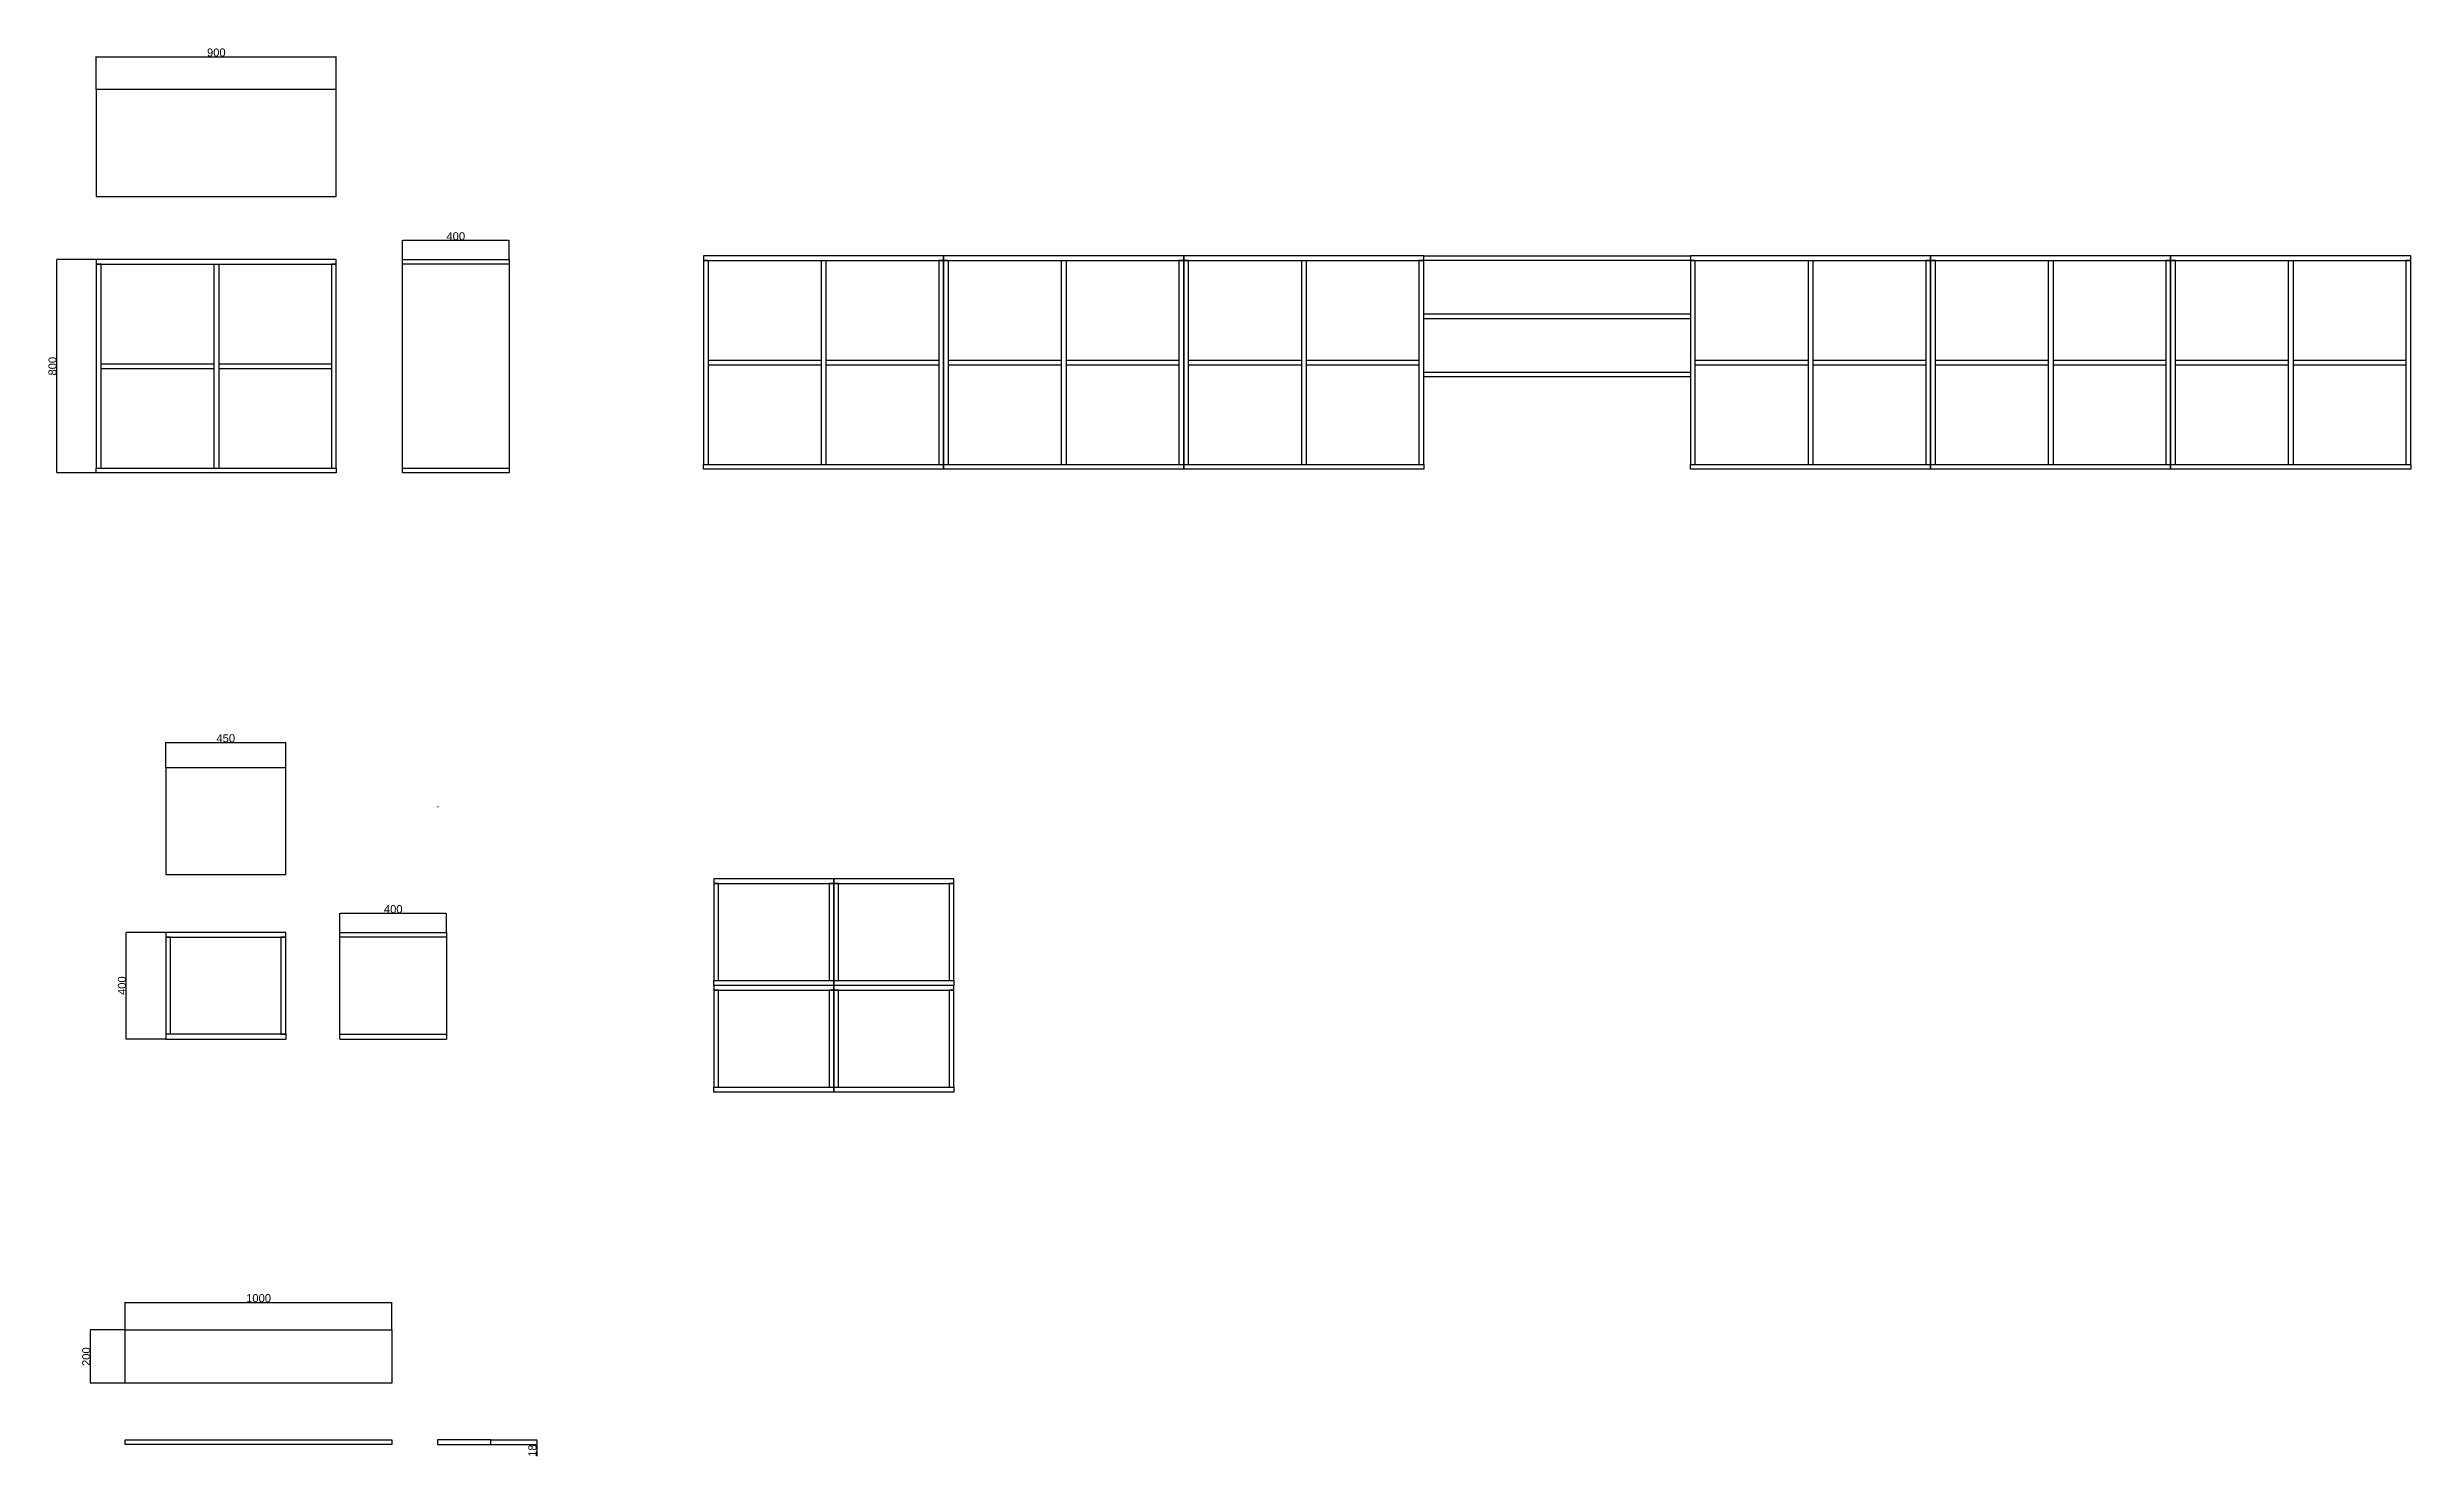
# Model space of a CAD drawing. Header units: millimetres. Extents: x -8279 to 76201, y -81 to 21625.
# Drawn here: x 46929 to 55789, y 2475 to 7759 of the extents above; entities that cross this region are included whole.
import ezdxf

# ---------------------------------------------------------------- set-up
doc = ezdxf.new("R2010")
doc.units = ezdxf.units.MM
doc.linetypes.add('DASHED', pattern=[19.05, 12.7, -6.35])
doc.styles.get("Standard").update_dxf_attribs({"font": 'Arial.ttf'})
doc.dimstyles.new('ISO-25', dxfattribs={"dimtxt": 30, "dimasz": 2.5, "dimexe": 1.25, "dimexo": 0.625, "dimtad": 1, "dimtxsty": 'Standard', "dimcen": 2.5, "dimadec": 0, "dimazin": 0, "dimtfac": 1, "dimtmove": 0, "dimatfit": 3, "dimfxl": 1, "dimarcsym": 0})

# ---------------------------------------------------------------- blocks, each defined once
blk = doc.blocks.new('*D261')
at = {"color": 0, "lineweight": -2, "transparency": 16777216}
for p, q in [((47373.1, 5057.8), (47373.1, 5153.2)), ((47375.6, 5151.9), (47820.6, 5151.9)), ((47823.1, 5057.8), (47823.1, 5153.2))]:
    blk.add_line(p, q, dxfattribs=at)
at = {"color": 0, "transparency": 16777216}
for points in [[(47375.6, 5152.3), (47375.6, 5151.5), (47373.1, 5151.9)], [(47820.6, 5152.3), (47820.6, 5151.5), (47823.1, 5151.9)]]:
    blk.add_solid(points, dxfattribs=at)
at = {"layer": 'Defpoints', "color": 0, "transparency": 16777216}
for p in [(47823.1, 5151.9), (47373.1, 5057.2), (47823.1, 5057.2)]:
    blk.add_point(p, dxfattribs=at)
at = {"color": 0, "transparency": 16777216, "insert": (47598.1, 5167.9), "char_height": 30, "attachment_point": 5}
blk.add_mtext('450', dxfattribs=at)
blk = doc.blocks.new('*D262')
at = {"color": 0, "lineweight": -2, "transparency": 16777216}
for p, q in [((47372.5, 4440.7), (47223.8, 4440.7)), ((47225.1, 4043.2), (47225.1, 4438.2)), ((47372.5, 4040.7), (47223.8, 4040.7))]:
    blk.add_line(p, q, dxfattribs=at)
at = {"color": 0, "transparency": 16777216}
for points in [[(47224.7, 4438.2), (47225.5, 4438.2), (47225.1, 4440.7)], [(47224.7, 4043.2), (47225.5, 4043.2), (47225.1, 4040.7)]]:
    blk.add_solid(points, dxfattribs=at)
at = {"layer": 'Defpoints', "color": 0, "transparency": 16777216}
for p in [(47225.1, 4440.7), (47373.1, 4440.7), (47373.1, 4040.7)]:
    blk.add_point(p, dxfattribs=at)
at = {"color": 0, "transparency": 16777216, "insert": (47209.1, 4240.7), "char_height": 30, "attachment_point": 5, "rotation": 90}
blk.add_mtext('400', dxfattribs=at)
blk = doc.blocks.new('*D263')
at = {"color": 0, "lineweight": -2, "transparency": 16777216}
for p, q in [((48026, 4441.3), (48026, 4513)), ((48423.5, 4511.8), (48028.5, 4511.8)), ((48426, 4441.3), (48426, 4513))]:
    blk.add_line(p, q, dxfattribs=at)
at = {"color": 0, "transparency": 16777216}
for points in [[(48028.5, 4512.2), (48028.5, 4511.4), (48026, 4511.8)], [(48423.5, 4512.2), (48423.5, 4511.4), (48426, 4511.8)]]:
    blk.add_solid(points, dxfattribs=at)
at = {"layer": 'Defpoints', "color": 0, "transparency": 16777216}
for p in [(48026, 4511.8), (48026, 4440.7), (48426, 4440.7)]:
    blk.add_point(p, dxfattribs=at)
at = {"color": 0, "transparency": 16777216, "insert": (48226, 4527.7), "char_height": 30, "attachment_point": 5}
blk.add_mtext('400', dxfattribs=at)
blk = doc.blocks.new('*D265')
at = {"color": 0, "lineweight": -2, "transparency": 16777216}
for p, q in [((47112.1, 6963.1), (46963.4, 6963.1)), ((46964.7, 6165.6), (46964.7, 6960.6)), ((47112.1, 6163.1), (46963.4, 6163.1))]:
    blk.add_line(p, q, dxfattribs=at)
at = {"color": 0, "transparency": 16777216}
for points in [[(46964.3, 6960.6), (46965.1, 6960.6), (46964.7, 6963.1)], [(46964.3, 6165.6), (46965.1, 6165.6), (46964.7, 6163.1)]]:
    blk.add_solid(points, dxfattribs=at)
at = {"layer": 'Defpoints', "color": 0, "transparency": 16777216}
for p in [(46964.7, 6963.1), (47112.7, 6963.1), (47112.7, 6163.1)]:
    blk.add_point(p, dxfattribs=at)
at = {"color": 0, "transparency": 16777216, "insert": (46948.7, 6563.1), "char_height": 30, "attachment_point": 5, "rotation": 90}
blk.add_mtext('800', dxfattribs=at)
blk = doc.blocks.new('*D266')
at = {"color": 0, "lineweight": -2, "transparency": 16777216}
for p, q in [((48260.6, 6963.7), (48260.6, 7035.4)), ((48658.1, 7034.2), (48263.1, 7034.2)), ((48660.6, 6963.7), (48660.6, 7035.4))]:
    blk.add_line(p, q, dxfattribs=at)
at = {"color": 0, "transparency": 16777216}
for points in [[(48263.1, 7034.6), (48263.1, 7033.8), (48260.6, 7034.2)], [(48658.1, 7034.6), (48658.1, 7033.8), (48660.6, 7034.2)]]:
    blk.add_solid(points, dxfattribs=at)
at = {"layer": 'Defpoints', "color": 0, "transparency": 16777216}
for p in [(48260.6, 7034.2), (48260.6, 6963.1), (48660.6, 6963.1)]:
    blk.add_point(p, dxfattribs=at)
at = {"color": 0, "transparency": 16777216, "insert": (48460.6, 7050.1), "char_height": 30, "attachment_point": 5}
blk.add_mtext('400', dxfattribs=at)
blk = doc.blocks.new('*D264')
at = {"color": 0, "lineweight": -2, "transparency": 16777216}
for p, q in [((47112.7, 7600.4), (47112.7, 7724.3)), ((47115.2, 7723.1), (48010.2, 7723.1)), ((48012.7, 7600.4), (48012.7, 7724.3))]:
    blk.add_line(p, q, dxfattribs=at)
at = {"color": 0, "transparency": 16777216}
for points in [[(47115.2, 7723.5), (47115.2, 7722.6), (47112.7, 7723.1)], [(48010.2, 7723.5), (48010.2, 7722.6), (48012.7, 7723.1)]]:
    blk.add_solid(points, dxfattribs=at)
at = {"layer": 'Defpoints', "color": 0, "transparency": 16777216}
for p in [(48012.7, 7723.1), (47112.7, 7599.8), (48012.7, 7599.8)]:
    blk.add_point(p, dxfattribs=at)
at = {"color": 0, "transparency": 16777216, "insert": (47562.7, 7739), "char_height": 30, "attachment_point": 5}
blk.add_mtext('900', dxfattribs=at)
blk = doc.blocks.new('*D273')
at = {"color": 0, "lineweight": -2, "transparency": 16777216}
for p, q in [((47221.2, 2950.7), (47221.2, 3054.5)), ((47223.7, 3053.2), (48218.7, 3053.2)), ((48221.2, 2950.7), (48221.2, 3054.5))]:
    blk.add_line(p, q, dxfattribs=at)
at = {"color": 0, "transparency": 16777216}
for points in [[(47223.7, 3053.7), (47223.7, 3052.8), (47221.2, 3053.2)], [(48218.7, 3053.7), (48218.7, 3052.8), (48221.2, 3053.2)]]:
    blk.add_solid(points, dxfattribs=at)
at = {"layer": 'Defpoints', "color": 0, "transparency": 16777216}
for p in [(48221.2, 3053.2), (47221.2, 2950), (48221.2, 2950)]:
    blk.add_point(p, dxfattribs=at)
at = {"color": 0, "transparency": 16777216, "insert": (47721.2, 3069.2), "char_height": 30, "attachment_point": 5}
blk.add_mtext('1000', dxfattribs=at)
blk = doc.blocks.new('*D274')
at = {"color": 0, "lineweight": -2, "transparency": 16777216}
for p, q in [((48592.8, 2538.8), (48765.3, 2538.8)), ((48592.8, 2520.8), (48765.3, 2520.8)), ((48764.1, 2536.3), (48764.1, 2523.3)), ((48764.1, 2520.8), (48764.1, 2476.8))]:
    blk.add_line(p, q, dxfattribs=at)
at = {"color": 0, "transparency": 16777216}
for points in [[(48763.6, 2536.3), (48764.5, 2536.3), (48764.1, 2538.8)], [(48763.6, 2523.3), (48764.5, 2523.3), (48764.1, 2520.8)]]:
    blk.add_solid(points, dxfattribs=at)
at = {"layer": 'Defpoints', "color": 0, "transparency": 16777216}
for p in [(48592.2, 2538.8), (48592.2, 2520.8), (48764.1, 2520.8)]:
    blk.add_point(p, dxfattribs=at)
at = {"color": 0, "transparency": 16777216, "insert": (48748.1, 2497.5), "char_height": 30, "attachment_point": 5, "rotation": 90}
blk.add_mtext('18', dxfattribs=at)
blk = doc.blocks.new('*D275')
at = {"color": 0, "lineweight": -2, "transparency": 16777216}
for p, q in [((47220.6, 2950), (47089.9, 2950)), ((47091.2, 2752.5), (47091.2, 2947.5)), ((47220.6, 2750), (47089.9, 2750))]:
    blk.add_line(p, q, dxfattribs=at)
at = {"color": 0, "transparency": 16777216}
for points in [[(47090.8, 2947.5), (47091.6, 2947.5), (47091.2, 2950)], [(47090.8, 2752.5), (47091.6, 2752.5), (47091.2, 2750)]]:
    blk.add_solid(points, dxfattribs=at)
at = {"layer": 'Defpoints', "color": 0, "transparency": 16777216}
for p in [(47091.2, 2950), (47221.2, 2950), (47221.2, 2750)]:
    blk.add_point(p, dxfattribs=at)
at = {"color": 0, "transparency": 16777216, "insert": (47075.2, 2850), "char_height": 30, "attachment_point": 5, "rotation": 90}
blk.add_mtext('200', dxfattribs=at)

msp = doc.modelspace()

# ---------------------------------------------------------------- linework, layer by layer
for p, q in [((48012.71, 7599.809), (47112.71, 7599.809)), ((47112.71, 7599.809), (47112.71, 7199.809)), ((48012.71, 7199.809), (48012.71, 7599.809)), ((47112.71, 7199.809), (48012.71, 7199.809)), ((47553.71, 6945.062), (47553.71, 6181.062)), ((47571.71, 6945.062), (47571.71, 6181.062)), ((48260.602, 6163.062), (48260.602, 6945.062)), ((48660.602, 6943.062), (48660.602, 6163.062)), ((49830.398, 6959.099), (49830.398, 6195.099)), ((49848.398, 6959.099), (49848.398, 6195.099)), ((50730.398, 6959.099), (50730.398, 6195.099)), ((50748.398, 6959.099), (50748.398, 6195.099)), ((51630.398, 6959.099), (51630.398, 6195.099)), ((51648.398, 6959.099), (51648.398, 6195.099)), ((53530.398, 6959.099), (53530.398, 6195.099)), ((53548.398, 6959.099), (53548.398, 6195.099)), ((54430.398, 6959.099), (54430.398, 6195.099)), ((54448.398, 6959.099), (54448.398, 6195.099)), ((55330.398, 6959.099), (55330.398, 6195.099)), ((55348.398, 6959.099), (55348.398, 6195.099)), ((47130.71, 6572.062), (47553.71, 6572.062)), ((47571.71, 6572.062), (47994.71, 6572.062)), ((49407.398, 6586.099), (49830.398, 6586.099)), ((49407.398, 6568.099), (49830.398, 6568.099)), ((49848.398, 6586.099), (50271.398, 6586.099)), ((49848.398, 6568.099), (50271.398, 6568.099)), ((50307.398, 6586.099), (50730.398, 6586.099)), ((50307.398, 6568.099), (50730.398, 6568.099)), ((50748.398, 6586.099), (51171.398, 6586.099)), ((50748.398, 6568.099), (51171.398, 6568.099)), ((51207.398, 6586.099), (51630.398, 6586.099)), ((51207.398, 6568.099), (51630.398, 6568.099)), ((51648.398, 6586.099), (52071.398, 6586.099)), ((51648.398, 6568.099), (52071.398, 6568.099)), ((53107.398, 6586.099), (53530.398, 6586.099)), ((53107.398, 6568.099), (53530.398, 6568.099)), ((53548.398, 6586.099), (53971.398, 6586.099)), ((53548.398, 6568.099), (53971.398, 6568.099)), ((54007.398, 6586.099), (54430.398, 6586.099)), ((54007.398, 6568.099), (54430.398, 6568.099)), ((54448.398, 6586.099), (54871.398, 6586.099)), ((54448.398, 6568.099), (54871.398, 6568.099)), ((54907.398, 6586.099), (55330.398, 6586.099)), ((54907.398, 6568.099), (55330.398, 6568.099)), ((55348.398, 6586.099), (55771.398, 6586.099)), ((55348.398, 6568.099), (55771.398, 6568.099)), ((47130.71, 6554.062), (47553.71, 6554.062)), ((47571.71, 6554.062), (47994.71, 6554.062)), ((48660.602, 6163.062), (48260.602, 6163.062)), ((47823.123, 5057.223), (47373.123, 5057.223)), ((47373.123, 5057.223), (47373.123, 4657.223)), ((47823.123, 4657.223), (47823.123, 5057.223)), ((47373.123, 4657.223), (47823.123, 4657.223)), ((48026.032, 4040.66), (48026.032, 4422.66)), ((48426.032, 4422.66), (48426.032, 4040.66)), ((49877.875, 4261.66), (49877.875, 4241.66)), ((50327.875, 4261.66), (50327.875, 4241.66)), ((47823.123, 4060.66), (47823.123, 4040.66)), ((48026.032, 4058.66), (48426.032, 4058.66)), ((48026.032, 4040.66), (48426.032, 4040.66)), ((49877.875, 3861.66), (49877.875, 3841.66)), ((50327.875, 3861.66), (50327.875, 3841.66)), ((47221.242, 2950.038), (48221.242, 2950.038)), ((47221.242, 2750.038), (47221.242, 2950.038)), ((48221.242, 2950.038), (48221.242, 2750.038)), ((48221.242, 2750.038), (47221.242, 2750.038)), ((48592.2, 2538.778), (48392.2, 2538.778)), ((48392.2, 2538.778), (48392.2, 2520.778)), ((48392.2, 2520.778), (48592.2, 2520.778)), ((48592.2, 2538.778), (48572.2, 2538.778)), ((48592.2, 2520.778), (48592.2, 2538.778))]:
    msp.add_line(p, q)
at = {"color": 0}
msp.add_line((48260.602, 6181.062), (48660.602, 6181.062), dxfattribs=at)
for points in [[(48012.71, 6963.062), (47112.71, 6963.062), (47112.71, 6945.062), (48012.71, 6945.062)], [(47112.71, 6945.062), (47112.71, 6181.062), (47130.71, 6181.062), (47130.71, 6945.062)], [(48012.71, 6181.062), (48012.71, 6945.062), (47994.71, 6945.062), (47994.71, 6181.062)], [(48660.602, 6945.062), (48260.602, 6945.062), (48260.602, 6963.062), (48660.602, 6963.062)], [(50289.398, 6977.099), (49389.398, 6977.099), (49389.398, 6959.099), (50289.398, 6959.099)], [(49389.398, 6959.099), (49389.398, 6195.099), (49407.398, 6195.099), (49407.398, 6959.099)], [(50289.398, 6195.099), (50289.398, 6959.099), (50271.398, 6959.099), (50271.398, 6195.099)], [(51189.398, 6977.099), (50289.398, 6977.099), (50289.398, 6959.099), (51189.398, 6959.099)], [(50289.398, 6959.099), (50289.398, 6195.099), (50307.398, 6195.099), (50307.398, 6959.099)], [(51189.398, 6195.099), (51189.398, 6959.099), (51171.398, 6959.099), (51171.398, 6195.099)], [(52089.398, 6977.099), (51189.398, 6977.099), (51189.398, 6959.099), (52089.398, 6959.099)], [(51189.398, 6959.099), (51189.398, 6195.099), (51207.398, 6195.099), (51207.398, 6959.099)], [(52089.398, 6195.099), (52089.398, 6959.099), (52071.398, 6959.099), (52071.398, 6195.099)], [(52089.398, 6977.099), (53089.398, 6977.099), (53089.398, 6959.099), (52089.398, 6959.099)], [(53989.398, 6977.099), (53089.398, 6977.099), (53089.398, 6959.099), (53989.398, 6959.099)], [(53089.398, 6959.099), (53089.398, 6195.099), (53107.398, 6195.099), (53107.398, 6959.099)], [(53989.398, 6195.099), (53989.398, 6959.099), (53971.398, 6959.099), (53971.398, 6195.099)], [(54889.398, 6977.099), (53989.398, 6977.099), (53989.398, 6959.099), (54889.398, 6959.099)], [(53989.398, 6959.099), (53989.398, 6195.099), (54007.398, 6195.099), (54007.398, 6959.099)], [(54889.398, 6195.099), (54889.398, 6959.099), (54871.398, 6959.099), (54871.398, 6195.099)], [(55789.398, 6977.099), (54889.398, 6977.099), (54889.398, 6959.099), (55789.398, 6959.099)], [(54889.398, 6959.099), (54889.398, 6195.099), (54907.398, 6195.099), (54907.398, 6959.099)], [(55789.398, 6195.099), (55789.398, 6959.099), (55771.398, 6959.099), (55771.398, 6195.099)], [(52089.398, 6759.099), (53089.398, 6759.099), (53089.398, 6741.099), (52089.398, 6741.099)], [(52089.398, 6541.099), (53089.398, 6541.099), (53089.398, 6523.099), (52089.398, 6523.099)], [(47112.71, 6163.062), (47112.71, 6181.062), (48012.71, 6181.062), (48012.71, 6163.062)], [(49389.398, 6177.099), (49389.398, 6195.099), (50289.398, 6195.099), (50289.398, 6177.099)], [(50289.398, 6177.099), (50289.398, 6195.099), (51189.398, 6195.099), (51189.398, 6177.099)], [(51189.398, 6177.099), (51189.398, 6195.099), (52089.398, 6195.099), (52089.398, 6177.099)], [(53089.398, 6177.099), (53089.398, 6195.099), (53989.398, 6195.099), (53989.398, 6177.099)], [(53989.398, 6177.099), (53989.398, 6195.099), (54889.398, 6195.099), (54889.398, 6177.099)], [(54889.398, 6177.099), (54889.398, 6195.099), (55789.398, 6195.099), (55789.398, 6177.099)], [(49877.875, 4641.66), (49427.875, 4641.66), (49427.875, 4623.66), (49877.875, 4623.66)], [(49859.875, 4623.66), (49859.875, 4259.66), (49877.875, 4259.66), (49877.875, 4623.66)], [(50327.875, 4641.66), (49877.875, 4641.66), (49877.875, 4623.66), (50327.875, 4623.66)], [(50309.875, 4623.66), (50309.875, 4259.66), (50327.875, 4259.66), (50327.875, 4623.66)], [(47823.123, 4440.66), (47373.123, 4440.66), (47373.123, 4422.66), (47823.123, 4422.66)], [(48426.032, 4422.66), (48026.032, 4422.66), (48026.032, 4440.66), (48426.032, 4440.66)], [(47805.123, 4422.66), (47805.123, 4058.66), (47823.123, 4058.66), (47823.123, 4422.66)], [(49877.875, 4241.66), (49427.875, 4241.66), (49427.875, 4223.66), (49877.875, 4223.66)], [(49859.875, 4223.66), (49859.875, 3859.66), (49877.875, 3859.66), (49877.875, 4223.66)], [(50327.875, 4241.66), (49877.875, 4241.66), (49877.875, 4223.66), (50327.875, 4223.66)], [(50309.875, 4223.66), (50309.875, 3859.66), (50327.875, 3859.66), (50327.875, 4223.66)], [(47221.242, 2538.778), (48221.242, 2538.778), (48221.242, 2520.778), (47221.242, 2520.778)]]:
    msp.add_lwpolyline(points, close=True)
at = {"color": 5, "linetype": 'DASHED'}
msp.add_lwpolyline([(48394.499, 4911.805), (48391.499, 4911.805)], dxfattribs=at)
for points in [[(49445.875, 4259.66), (49445.875, 4623.66), (49427.875, 4623.66), (49427.875, 4259.66)], [(49895.875, 4259.66), (49895.875, 4623.66), (49877.875, 4623.66), (49877.875, 4259.66)], [(47391.123, 4058.66), (47391.123, 4422.66), (47373.123, 4422.66), (47373.123, 4058.66)], [(49877.875, 4241.66), (49427.875, 4241.66), (49427.875, 4259.66), (49877.875, 4259.66)], [(50327.875, 4241.66), (49877.875, 4241.66), (49877.875, 4259.66), (50327.875, 4259.66)], [(49445.875, 3859.66), (49445.875, 4223.66), (49427.875, 4223.66), (49427.875, 3859.66)], [(49895.875, 3859.66), (49895.875, 4223.66), (49877.875, 4223.66), (49877.875, 3859.66)], [(47823.123, 4058.66), (47373.123, 4058.66), (47373.123, 4040.66), (47823.123, 4040.66)], [(49877.875, 3841.66), (49427.875, 3841.66), (49427.875, 3859.66), (49877.875, 3859.66)], [(50327.875, 3841.66), (49877.875, 3841.66), (49877.875, 3859.66), (50327.875, 3859.66)]]:
    msp.add_lwpolyline(points)

# ---------------------------------------------------------------- dimensions: what is measured, and where the dimension line sits
at = {"color": 3}
for base, p1, p2, text, picture, middle in [((48012.71, 7723.053), (47112.71, 7599.808), (48012.71, 7599.808), '900', '*D264', (47562.71, 7723.053)), ((47823.123, 5151.921), (47373.123, 5057.223), (47823.123, 5057.223), '450', '*D261', (47598.123, 5151.921))]:
    dim = msp.add_linear_dim(base=base, p1=p1, p2=p2, text=text, dimstyle='ISO-25', dxfattribs=at)
    dim.commit()
    dim.dimension.update_dxf_attribs({"geometry": picture, "text_midpoint": middle, "dimtype": 160})
for base, p1, p2, picture, middle in [((48260.602, 7034.188), (48660.602, 6963.062), (48260.602, 6963.062), '*D266', (48460.602, 7050.13)), ((48026.032, 4511.786), (48426.032, 4440.66), (48026.032, 4440.66), '*D263', (48226.032, 4527.728))]:
    dim = msp.add_linear_dim(base=base, p1=p1, p2=p2, text='400', dimstyle='ISO-25', dxfattribs=at)
    dim.commit()
    dim.dimension.update_dxf_attribs({"geometry": picture, "text_midpoint": middle})
for base, p1, p2, text, picture, middle in [((46964.678, 6963.062), (47112.71, 6163.062), (47112.71, 6963.062), '800', '*D265', (46948.736, 6563.062)), ((47225.091, 4440.66), (47373.123, 4040.66), (47373.123, 4440.66), '400', '*D262', (47209.149, 4240.66))]:
    dim = msp.add_linear_dim(base=base, p1=p1, p2=p2, angle=90, text=text, dimstyle='ISO-25', dxfattribs=at)
    dim.commit()
    dim.dimension.update_dxf_attribs({"geometry": picture, "text_midpoint": middle})
dim = msp.add_linear_dim(base=(48221.242, 3053.248), p1=(47221.242, 2950.038), p2=(48221.242, 2950.038), dimstyle='ISO-25', dxfattribs=at)
dim.commit()
dim.dimension.update_dxf_attribs({"geometry": '*D273', "text_midpoint": (47721.242, 3053.248), "dimtype": 160})
for base, p1, p2, picture, middle in [((47091.186, 2950.038), (47221.242, 2750.038), (47221.242, 2950.038), '*D275', (47075.244, 2850.038)), ((48764.06, 2520.778), (48592.2, 2538.778), (48592.2, 2520.778), '*D274', (48748.118, 2497.547))]:
    dim = msp.add_linear_dim(base=base, p1=p1, p2=p2, angle=90, dimstyle='ISO-25', dxfattribs=at)
    dim.commit()
    dim.dimension.update_dxf_attribs({"geometry": picture, "text_midpoint": middle})

doc.saveas('drawing.dxf')
